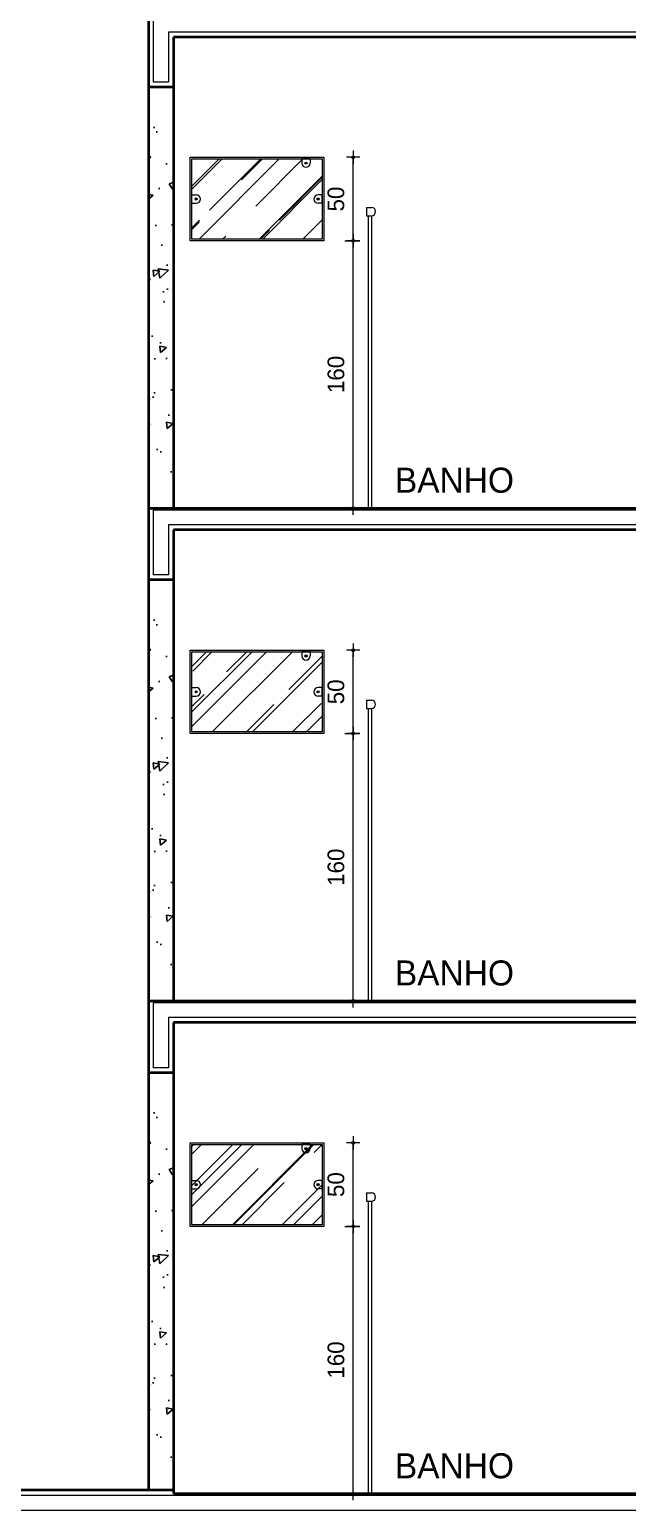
# Model space of a CAD drawing. Header units: millimetres. Extents: x 13204 to 24802, y 21209 to 40694.
# Drawn here: x 15141 to 15500, y 29175 to 30058 of the extents above; entities that cross this region are included whole.
import ezdxf

# ---------------------------------------------------------------- set-up
doc = ezdxf.new("R2010")
doc.units = ezdxf.units.MM
for name, color, linetype, lineweight in [('COTAS', 30, 'Continuous', 5), ('Moveis', 6, 'Continuous', 13), ('PAREDE', 1, 'Continuous', 40), ('Paredes', 1, 'Continuous', 40), ('PISO', 5, 'Continuous', 5), ('TEXTO', 4, 'Continuous', 5)]:
    doc.layers.add(name, color=color, linetype=linetype, lineweight=lineweight)
doc.layers.add('HACHURAS', color=8, linetype='Continuous')
doc.styles.add('LANA', font='stylu.ttf')
doc.dimstyles.new('COTA 50', dxfattribs={"dimscale": 0, "dimtxt": 10, "dimasz": 0.5, "dimexe": 1.25, "dimexo": 5, "dimgap": 5, "dimtad": 1, "dimdec": 0, "dimtxsty": 'LANA', "dimblk": 'cota', "dimcen": 2.5, "dimse2": 1, "dimclrd": 256, "dimclre": 256, "dimclrt": 256, "dimaunit": 1, "dimadec": 0, "dimazin": 0, "dimtfac": 1, "dimtdec": 0, "dimtmove": 0, "dimatfit": 3, "dimldrblk": 'DOTSMALL', "dimfxl": 5, "dimfxlon": 1, "dimtzin": 9, "dimlwd": -1, "dimlwe": -1, "dimarcsym": 0})
pattern_1 = [(45, (-48387.59, 16124.36), (21.552615, 57.473639), [381, -50.8, 127, -25.4]), (45, (-48372.682, 16157.228), (-41.847994, 5.926969), [76.2, -8.382, 152.4, -19.05]), (45, (-48393.876, 16148.607), (81.3611205, 105.428207), [203.2, -35.56, 101.6, -25.4])]

# ---------------------------------------------------------------- blocks, each defined once
blk = doc.blocks.new('cota')
at = {"layer": 'COTAS'}
blk.add_hatch(color=256, dxfattribs=at).paths.add_polyline_path([(-1.6, 0, 1), (1.6, 0, 1)])
for points in [[(-1.6, 0), (-8, 0)], [(0, 1.6), (0, 8)], [(8, 0), (1.6, 0)], [(0, -8), (0, -1.6)]]:
    blk.add_lwpolyline(points, dxfattribs=at)
blk.add_circle((0, 0), 1.6, dxfattribs=at)
blk = doc.blocks.new('*D1008')
at = {"layer": 'COTAS', "transparency": 16777216}
for p, q in [((15335.25, 29182.06), (15335.25, 29341.06)), ((15339.23, 29181.56), (15334, 29181.56))]:
    blk.add_line(p, q, dxfattribs=at)
at = {"layer": 'Defpoints', "color": 0, "transparency": 16777216}
for p in [(15317.78, 29341.56), (15335.25, 29341.56), (15344.23, 29181.56)]:
    blk.add_point(p, dxfattribs=at)
at = {"layer": 'COTAS', "transparency": 16777216, "xscale": 0.5, "yscale": 0.5, "zscale": 0.5}
for p, rotation in [((15335.25, 29341.56), 90), ((15335.25, 29181.56), 270)]:
    blk.add_blockref('cota', p, dxfattribs=dict(at, rotation=rotation))
at = {"layer": 'COTAS', "transparency": 16777216, "insert": (15325.03, 29261.56), "char_height": 10, "attachment_point": 5, "rotation": 90, "style": 'LANA'}
blk.add_mtext('160', dxfattribs=at)
blk = doc.blocks.new('_DotSmall')
at = {"layer": 'PAREDE', "color": 0, "const_width": 0.5}
blk.add_lwpolyline([(-0.0625, 0, 1), (0.0625, 0, 1)], format="xyb", close=True, dxfattribs=at)
blk = doc.blocks.new('*D1009')
at = {"layer": 'COTAS', "transparency": 16777216}
for p, q in [((15335.25, 29342.06), (15335.25, 29391.06)), ((15330.25, 29341.56), (15336.5, 29341.56))]:
    blk.add_line(p, q, dxfattribs=at)
at = {"layer": 'Defpoints', "color": 0, "transparency": 16777216}
for p in [(15317.78, 29391.56), (15335.25, 29391.56), (15317.78, 29341.56)]:
    blk.add_point(p, dxfattribs=at)
at = {"layer": 'COTAS', "transparency": 16777216, "xscale": 0.5, "yscale": 0.5, "zscale": 0.5}
for p, rotation in [((15335.25, 29391.56), 90), ((15335.25, 29341.56), 270)]:
    blk.add_blockref('cota', p, dxfattribs=dict(at, rotation=rotation))
at = {"layer": 'COTAS', "transparency": 16777216, "insert": (15325, 29366.56), "char_height": 10, "attachment_point": 5, "rotation": 90, "style": 'LANA'}
blk.add_mtext('50', dxfattribs=at)
blk = doc.blocks.new('*D967')
at = {"layer": 'COTAS', "transparency": 16777216}
for p, q in [((15335.25, 29477.06), (15335.25, 29636.06)), ((15339.23, 29476.56), (15334, 29476.56))]:
    blk.add_line(p, q, dxfattribs=at)
at = {"layer": 'Defpoints', "color": 0, "transparency": 16777216}
for p in [(15317.78, 29636.56), (15335.25, 29636.56), (15344.23, 29476.56)]:
    blk.add_point(p, dxfattribs=at)
at = {"layer": 'COTAS', "transparency": 16777216, "xscale": 0.5, "yscale": 0.5, "zscale": 0.5}
for p, rotation in [((15335.25, 29636.56), 90), ((15335.25, 29476.56), 270)]:
    blk.add_blockref('cota', p, dxfattribs=dict(at, rotation=rotation))
at = {"layer": 'COTAS', "transparency": 16777216, "insert": (15325.03, 29556.56), "char_height": 10, "attachment_point": 5, "rotation": 90, "style": 'LANA'}
blk.add_mtext('160', dxfattribs=at)
blk = doc.blocks.new('*D968')
at = {"layer": 'COTAS', "transparency": 16777216}
for p, q in [((15335.25, 29637.06), (15335.25, 29686.06)), ((15330.25, 29636.56), (15336.5, 29636.56))]:
    blk.add_line(p, q, dxfattribs=at)
at = {"layer": 'Defpoints', "color": 0, "transparency": 16777216}
for p in [(15317.78, 29686.56), (15335.25, 29686.56), (15317.78, 29636.56)]:
    blk.add_point(p, dxfattribs=at)
at = {"layer": 'COTAS', "transparency": 16777216, "xscale": 0.5, "yscale": 0.5, "zscale": 0.5}
for p, rotation in [((15335.25, 29686.56), 90), ((15335.25, 29636.56), 270)]:
    blk.add_blockref('cota', p, dxfattribs=dict(at, rotation=rotation))
at = {"layer": 'COTAS', "transparency": 16777216, "insert": (15325, 29661.56), "char_height": 10, "attachment_point": 5, "rotation": 90, "style": 'LANA'}
blk.add_mtext('50', dxfattribs=at)
blk = doc.blocks.new('*D974')
at = {"layer": 'COTAS', "transparency": 16777216}
for p, q in [((15335.25, 29772.06), (15335.25, 29931.06)), ((15339.23, 29771.56), (15334, 29771.56))]:
    blk.add_line(p, q, dxfattribs=at)
at = {"layer": 'Defpoints', "color": 0, "transparency": 16777216}
for p in [(15317.78, 29931.56), (15335.25, 29931.56), (15344.23, 29771.56)]:
    blk.add_point(p, dxfattribs=at)
at = {"layer": 'COTAS', "transparency": 16777216, "xscale": 0.5, "yscale": 0.5, "zscale": 0.5}
for p, rotation in [((15335.25, 29931.56), 90), ((15335.25, 29771.56), 270)]:
    blk.add_blockref('cota', p, dxfattribs=dict(at, rotation=rotation))
at = {"layer": 'COTAS', "transparency": 16777216, "insert": (15325.03, 29851.56), "char_height": 10, "attachment_point": 5, "rotation": 90, "style": 'LANA'}
blk.add_mtext('160', dxfattribs=at)
blk = doc.blocks.new('*D975')
at = {"layer": 'COTAS', "transparency": 16777216}
for p, q in [((15335.25, 29932.06), (15335.25, 29981.06)), ((15330.25, 29931.56), (15336.5, 29931.56))]:
    blk.add_line(p, q, dxfattribs=at)
at = {"layer": 'Defpoints', "color": 0, "transparency": 16777216}
for p in [(15317.78, 29981.56), (15335.25, 29981.56), (15317.78, 29931.56)]:
    blk.add_point(p, dxfattribs=at)
at = {"layer": 'COTAS', "transparency": 16777216, "xscale": 0.5, "yscale": 0.5, "zscale": 0.5}
for p, rotation in [((15335.25, 29981.56), 90), ((15335.25, 29931.56), 270)]:
    blk.add_blockref('cota', p, dxfattribs=dict(at, rotation=rotation))
at = {"layer": 'COTAS', "transparency": 16777216, "insert": (15325, 29956.56), "char_height": 10, "attachment_point": 5, "rotation": 90, "style": 'LANA'}
blk.add_mtext('50', dxfattribs=at)

msp = doc.modelspace()

# ---------------------------------------------------------------- hatches: boundary and pattern name
at = {"layer": 'HACHURAS'}
h = msp.add_hatch(dxfattribs=at)
h.set_pattern_fill('AR-CONC', color=256, scale=0.25, angle=90, style=0)
h.set_pattern_definition([(40, (15227.78, 29773.564), (-3.985, 45.546), [4.7625, -52.3875]), (95, (15227.78, 29773.564), (47.764, -8.811), [3.81, -41.91]), (349.55, (15227.448, 29777.36), (43.779, 36.736), [4.0475, -44.5225]), (43.816, (15240.48, 29773.564), (-10.51, 67.77), [7.144, -78.581]), (353.364, (15239.604, 29779.21), (61.856, 59.351), [6.071, -66.784]), (98.816, (15240.48, 29773.564), (61.856, 59.351), [5.715, -62.865]), (69, (15237.305, 29779.914), (-25.5664, 37.904), [4.7625, -52.3875]), (124, (15237.305, 29779.914), (46.047, 15.4505), [3.81, -41.91]), (18.549, (15235.174, 29783.072), (20.481, 53.354), [4.0475, -44.5225]), (52.5, (15227.78, 29773.564), (21.1388, 0.7722), [0, -41.402, 0, -42.545, 0, -42.0688]), (82.5, (15227.78, 29773.564), (25.0451, 16.705), [0, -24.257, 0, -40.4495, 0, -16.0337]), (122.5, (15227.78, 29759.403), (-1.4322, 33.8976), [0, -15.875, 0, -49.53, 0, -65.7225]), (132.5, (15227.78, 29753.053), (6.3566, 37.0323), [0, -20.6375, 0, -32.893, 0, -46.6725])])
h.paths.add_polyline_path([(15212.78, 30023.56), (15227.78, 30023.56), (15227.78, 29773.56), (15212.78, 29773.56)])
h = msp.add_hatch(dxfattribs=at)
h.set_pattern_fill('AR-RROOF', color=256, angle=45, style=0)
h.set_pattern_definition(pattern_1)
h.paths.add_polyline_path([(15238.78, 29980.56), (15316.78, 29980.56), (15316.78, 29932.56), (15238.78, 29932.56)])
h = msp.add_hatch(dxfattribs=at)
h.set_pattern_fill('AR-CONC', color=256, scale=0.25, angle=90, style=0)
h.set_pattern_definition([(40, (15227.78, 29478.564), (-3.985, 45.546), [4.7625, -52.3875]), (95, (15227.78, 29478.564), (47.764, -8.811), [3.81, -41.91]), (349.55, (15227.448, 29482.36), (43.779, 36.736), [4.0475, -44.5225]), (43.816, (15240.48, 29478.564), (-10.51, 67.77), [7.144, -78.581]), (353.364, (15239.604, 29484.21), (61.856, 59.351), [6.071, -66.784]), (98.816, (15240.48, 29478.564), (61.856, 59.351), [5.715, -62.865]), (69, (15237.305, 29484.914), (-25.5664, 37.904), [4.7625, -52.3875]), (124, (15237.305, 29484.914), (46.047, 15.4505), [3.81, -41.91]), (18.549, (15235.174, 29488.072), (20.481, 53.354), [4.0475, -44.5225]), (52.5, (15227.78, 29478.564), (21.1388, 0.7722), [0, -41.402, 0, -42.545, 0, -42.0688]), (82.5, (15227.78, 29478.564), (25.0451, 16.705), [0, -24.257, 0, -40.4495, 0, -16.0337]), (122.5, (15227.78, 29464.403), (-1.4322, 33.8976), [0, -15.875, 0, -49.53, 0, -65.7225]), (132.5, (15227.78, 29458.053), (6.3566, 37.0323), [0, -20.6375, 0, -32.893, 0, -46.6725])])
h.paths.add_polyline_path([(15212.78, 29728.56), (15227.78, 29728.56), (15227.78, 29478.56), (15212.78, 29478.56)])
h = msp.add_hatch(dxfattribs=at)
h.set_pattern_fill('AR-RROOF', color=256, angle=45, style=0)
h.set_pattern_definition(pattern_1)
h.paths.add_polyline_path([(15238.78, 29685.56), (15316.78, 29685.56), (15316.78, 29637.56), (15238.78, 29637.56)])
h = msp.add_hatch(dxfattribs=at)
h.set_pattern_fill('AR-CONC', color=256, scale=0.25, angle=90, style=0)
h.set_pattern_definition([(40, (15227.78, 29183.564), (-3.985, 45.546), [4.7625, -52.3875]), (95, (15227.78, 29183.564), (47.764, -8.811), [3.81, -41.91]), (349.55, (15227.448, 29187.36), (43.779, 36.736), [4.0475, -44.5225]), (43.816, (15240.48, 29183.564), (-10.51, 67.77), [7.144, -78.581]), (353.364, (15239.604, 29189.21), (61.856, 59.351), [6.071, -66.784]), (98.816, (15240.48, 29183.564), (61.856, 59.351), [5.715, -62.865]), (69, (15237.305, 29189.914), (-25.5664, 37.904), [4.7625, -52.3875]), (124, (15237.305, 29189.914), (46.047, 15.4505), [3.81, -41.91]), (18.549, (15235.174, 29193.072), (20.481, 53.354), [4.0475, -44.5225]), (52.5, (15227.78, 29183.564), (21.1388, 0.7722), [0, -41.402, 0, -42.545, 0, -42.0688]), (82.5, (15227.78, 29183.564), (25.0451, 16.705), [0, -24.257, 0, -40.4495, 0, -16.0337]), (122.5, (15227.78, 29169.403), (-1.4322, 33.8976), [0, -15.875, 0, -49.53, 0, -65.7225]), (132.5, (15227.78, 29163.053), (6.3566, 37.0323), [0, -20.6375, 0, -32.893, 0, -46.6725])])
h.paths.add_polyline_path([(15212.78, 29433.56), (15227.78, 29433.56), (15227.78, 29183.56), (15212.78, 29183.56)])
h = msp.add_hatch(dxfattribs=at)
h.set_pattern_fill('AR-RROOF', color=256, angle=45, style=0)
h.set_pattern_definition(pattern_1)
h.paths.add_polyline_path([(15238.78, 29390.56), (15316.78, 29390.56), (15316.78, 29342.56), (15238.78, 29342.56)])

# ---------------------------------------------------------------- linework, layer by layer
at = {"layer": 'Moveis'}
for points in [[(15237.78, 29981.56), (15317.78, 29981.56), (15317.78, 29931.56), (15237.78, 29931.56), (15237.78, 29981.56)], [(15237.78, 29686.56), (15317.78, 29686.56), (15317.78, 29636.56), (15237.78, 29636.56), (15237.78, 29686.56)], [(15237.78, 29391.56), (15317.78, 29391.56), (15317.78, 29341.56), (15237.78, 29341.56), (15237.78, 29391.56)]]:
    msp.add_lwpolyline(points, dxfattribs=at)
at = {"layer": 'Paredes'}
for p, q in [((15212.78, 30068.56), (15212.78, 29773.56)), ((15227.78, 30053.56), (15227.78, 29771.56)), ((15540.23, 30053.56), (15227.78, 30053.56)), ((15227.78, 30023.56), (15212.78, 30023.56)), ((15212.78, 29773.56), (15212.78, 29478.56)), ((15212.78, 29771.56), (15540.23, 29771.56)), ((15227.78, 29758.56), (15227.78, 29476.56)), ((15540.23, 29758.56), (15227.78, 29758.56)), ((15227.78, 29728.56), (15212.78, 29728.56)), ((15212.78, 29478.56), (15212.78, 29183.56)), ((15212.78, 29476.56), (15540.23, 29476.56)), ((15227.78, 29463.56), (15227.78, 29181.56)), ((15540.23, 29463.56), (15227.78, 29463.56)), ((15227.78, 29433.56), (15212.78, 29433.56)), ((15227.78, 29183.56), (15054.23, 29183.56)), ((15227.78, 29181.56), (15540.23, 29181.56))]:
    msp.add_line(p, q, dxfattribs=at)
at = {"layer": 'PISO'}
for p, q in [((15304.56, 29980.56), (15304.56, 29978.06)), ((15309.56, 29980.56), (15304.56, 29980.56)), ((15309.56, 29980.56), (15309.56, 29978.06)), ((15238.78, 29959.06), (15241.28, 29959.06)), ((15238.78, 29954.06), (15238.78, 29959.06)), ((15238.78, 29954.06), (15241.28, 29954.06)), ((15316.78, 29959.06), (15314.28, 29959.06)), ((15316.78, 29954.06), (15314.28, 29954.06)), ((15316.78, 29954.06), (15316.78, 29959.06)), ((15343.23, 29951.56), (15346.23, 29951.56)), ((15343.23, 29951.56), (15343.23, 29946.56)), ((15343.23, 29946.56), (15346.23, 29946.56)), ((15344.23, 29946.56), (15344.23, 29771.56)), ((15346.23, 29946.56), (15346.23, 29771.56)), ((15304.56, 29685.56), (15304.56, 29683.06)), ((15309.56, 29685.56), (15304.56, 29685.56)), ((15309.56, 29685.56), (15309.56, 29683.06)), ((15238.78, 29664.06), (15241.28, 29664.06)), ((15238.78, 29659.06), (15238.78, 29664.06)), ((15316.78, 29664.06), (15314.28, 29664.06)), ((15316.78, 29659.06), (15316.78, 29664.06)), ((15238.78, 29659.06), (15241.28, 29659.06)), ((15316.78, 29659.06), (15314.28, 29659.06)), ((15343.23, 29656.56), (15346.23, 29656.56)), ((15343.23, 29656.56), (15343.23, 29651.56)), ((15343.23, 29651.56), (15346.23, 29651.56)), ((15344.23, 29651.56), (15344.23, 29476.56)), ((15346.23, 29651.56), (15346.23, 29476.56)), ((15304.56, 29390.56), (15304.56, 29388.06)), ((15309.56, 29390.56), (15304.56, 29390.56)), ((15309.56, 29390.56), (15309.56, 29388.06)), ((15238.78, 29369.06), (15241.28, 29369.06)), ((15238.78, 29364.06), (15238.78, 29369.06)), ((15316.78, 29369.06), (15314.28, 29369.06)), ((15316.78, 29364.06), (15316.78, 29369.06)), ((15238.78, 29364.06), (15241.28, 29364.06)), ((15316.78, 29364.06), (15314.28, 29364.06)), ((15343.23, 29361.56), (15346.23, 29361.56)), ((15343.23, 29361.56), (15343.23, 29356.56)), ((15343.23, 29356.56), (15346.23, 29356.56)), ((15344.23, 29356.56), (15344.23, 29181.56)), ((15346.23, 29356.56), (15346.23, 29181.56))]:
    msp.add_line(p, q, dxfattribs=at)
for points in [[(16512.23, 30065.56), (16512.23, 30026.56), (16503.23, 30026.56), (16503.23, 30056.56), (16072.23, 30056.56), (16072.23, 30026.56), (16063.23, 30026.56), (16063.23, 30056.56), (15937.23, 30056.56), (15937.23, 30026.56), (15928.23, 30026.56), (15928.23, 30056.56), (15552.23, 30056.56), (15552.23, 30026.56), (15543.23, 30026.56), (15543.23, 30056.56), (15224.78, 30056.56), (15224.78, 30026.56), (15215.78, 30026.56), (15215.78, 30065.56)], [(16512.23, 29770.56), (16512.23, 29731.56), (16503.23, 29731.56), (16503.23, 29761.56), (16072.23, 29761.56), (16072.23, 29731.56), (16063.23, 29731.56), (16063.23, 29761.56), (15937.23, 29761.56), (15937.23, 29731.56), (15928.23, 29731.56), (15928.23, 29761.56), (15552.23, 29761.56), (15552.23, 29731.56), (15543.23, 29731.56), (15543.23, 29761.56), (15224.78, 29761.56), (15224.78, 29731.56), (15215.78, 29731.56), (15215.78, 29770.56)], [(16512.23, 29475.56), (16512.23, 29436.56), (16503.23, 29436.56), (16503.23, 29466.56), (16072.23, 29466.56), (16072.23, 29436.56), (16063.23, 29436.56), (16063.23, 29466.56), (15937.23, 29466.56), (15937.23, 29436.56), (15928.23, 29436.56), (15928.23, 29466.56), (15552.23, 29466.56), (15552.23, 29436.56), (15543.23, 29436.56), (15543.23, 29466.56), (15224.78, 29466.56), (15224.78, 29436.56), (15215.78, 29436.56), (15215.78, 29475.56)], [(13779.56, 29171.56), (13779.56, 29141.56), (13769.62, 29141.56), (13769.62, 29180.56), (16689.78, 29180.56), (16689.78, 29141.56), (16670.78, 29141.56), (16670.78, 29171.56)]]:
    msp.add_lwpolyline(points, close=True, dxfattribs=at)
for points in [[(15238.78, 29980.56), (15316.78, 29980.56), (15316.78, 29932.56), (15238.78, 29932.56), (15238.78, 29980.56)], [(15238.78, 29685.56), (15316.78, 29685.56), (15316.78, 29637.56), (15238.78, 29637.56), (15238.78, 29685.56)], [(15238.78, 29390.56), (15316.78, 29390.56), (15316.78, 29342.56), (15238.78, 29342.56), (15238.78, 29390.56)]]:
    msp.add_lwpolyline(points, dxfattribs=at)
for centre, radius in [((15307.06, 29978.06), 0.647), ((15307.06, 29978.06), 0.347), ((15241.28, 29956.56), 0.647), ((15241.28, 29956.56), 0.347), ((15314.28, 29956.56), 0.647), ((15314.28, 29956.56), 0.347), ((15307.06, 29683.06), 0.647), ((15307.06, 29683.06), 0.347), ((15241.28, 29661.56), 0.647), ((15241.28, 29661.56), 0.347), ((15314.28, 29661.56), 0.647), ((15314.28, 29661.56), 0.347), ((15307.06, 29388.06), 0.647), ((15307.06, 29388.06), 0.347), ((15241.28, 29366.56), 0.647), ((15241.28, 29366.56), 0.347), ((15314.28, 29366.56), 0.647), ((15314.28, 29366.56), 0.347)]:
    msp.add_circle(centre, radius, dxfattribs=at)
for centre, start, end in [((15307.06, 29978.06), 180, 0), ((15241.28, 29956.56), 270, 90), ((15314.28, 29956.56), 90, 270), ((15346.23, 29949.06), 270, 90), ((15307.06, 29683.06), 180, 0), ((15241.28, 29661.56), 270, 90), ((15314.28, 29661.56), 90, 270), ((15346.23, 29654.06), 270, 90), ((15307.06, 29388.06), 180, 0), ((15241.28, 29366.56), 270, 90), ((15314.28, 29366.56), 90, 270), ((15346.23, 29359.06), 270, 90)]:
    msp.add_arc(centre, 2.5, start, end, dxfattribs=at)

# ---------------------------------------------------------------- texts
at = {"layer": 'TEXTO', "char_height": 15, "width": 175.9752, "attachment_point": 5, "style": 'LANA'}
for insert in [(15395.91, 29788.16), (15395.91, 29493.16), (15395.91, 29198.16)]:
    msp.add_mtext('BANHO', dxfattribs=dict(at, insert=insert))

# ---------------------------------------------------------------- dimensions: what is measured, and where the dimension line sits
at = {"layer": 'COTAS'}
for base, p1, p2, override, picture, middle in [((15335.25, 29981.56), (15317.78, 29931.56), (15317.78, 29981.56), {"dimscale": 1, "dimtmove": 1, "dimarcsym": 2}, '*D975', (15325, 29956.56)), ((15335.25, 29931.56), (15344.23, 29771.56), (15317.78, 29931.56), {"dimscale": 1, "dimarcsym": 2}, '*D974', (15325.03, 29851.56)), ((15335.25, 29686.56), (15317.78, 29636.56), (15317.78, 29686.56), {"dimscale": 1, "dimtmove": 1, "dimarcsym": 2}, '*D968', (15325, 29661.56)), ((15335.25, 29636.56), (15344.23, 29476.56), (15317.78, 29636.56), {"dimscale": 1, "dimarcsym": 2}, '*D967', (15325.03, 29556.56)), ((15335.25, 29391.56), (15317.78, 29341.56), (15317.78, 29391.56), {"dimscale": 1, "dimtmove": 1, "dimarcsym": 2}, '*D1009', (15325, 29366.56)), ((15335.25, 29341.56), (15344.23, 29181.56), (15317.78, 29341.56), {"dimscale": 1, "dimarcsym": 2}, '*D1008', (15325.03, 29261.56))]:
    dim = msp.add_linear_dim(base=base, p1=p1, p2=p2, angle=90, dimstyle='COTA 50', override=override, dxfattribs=at)
    dim.commit()
    dim.dimension.update_dxf_attribs({"geometry": picture, "text_midpoint": middle})

doc.saveas('drawing.dxf')
